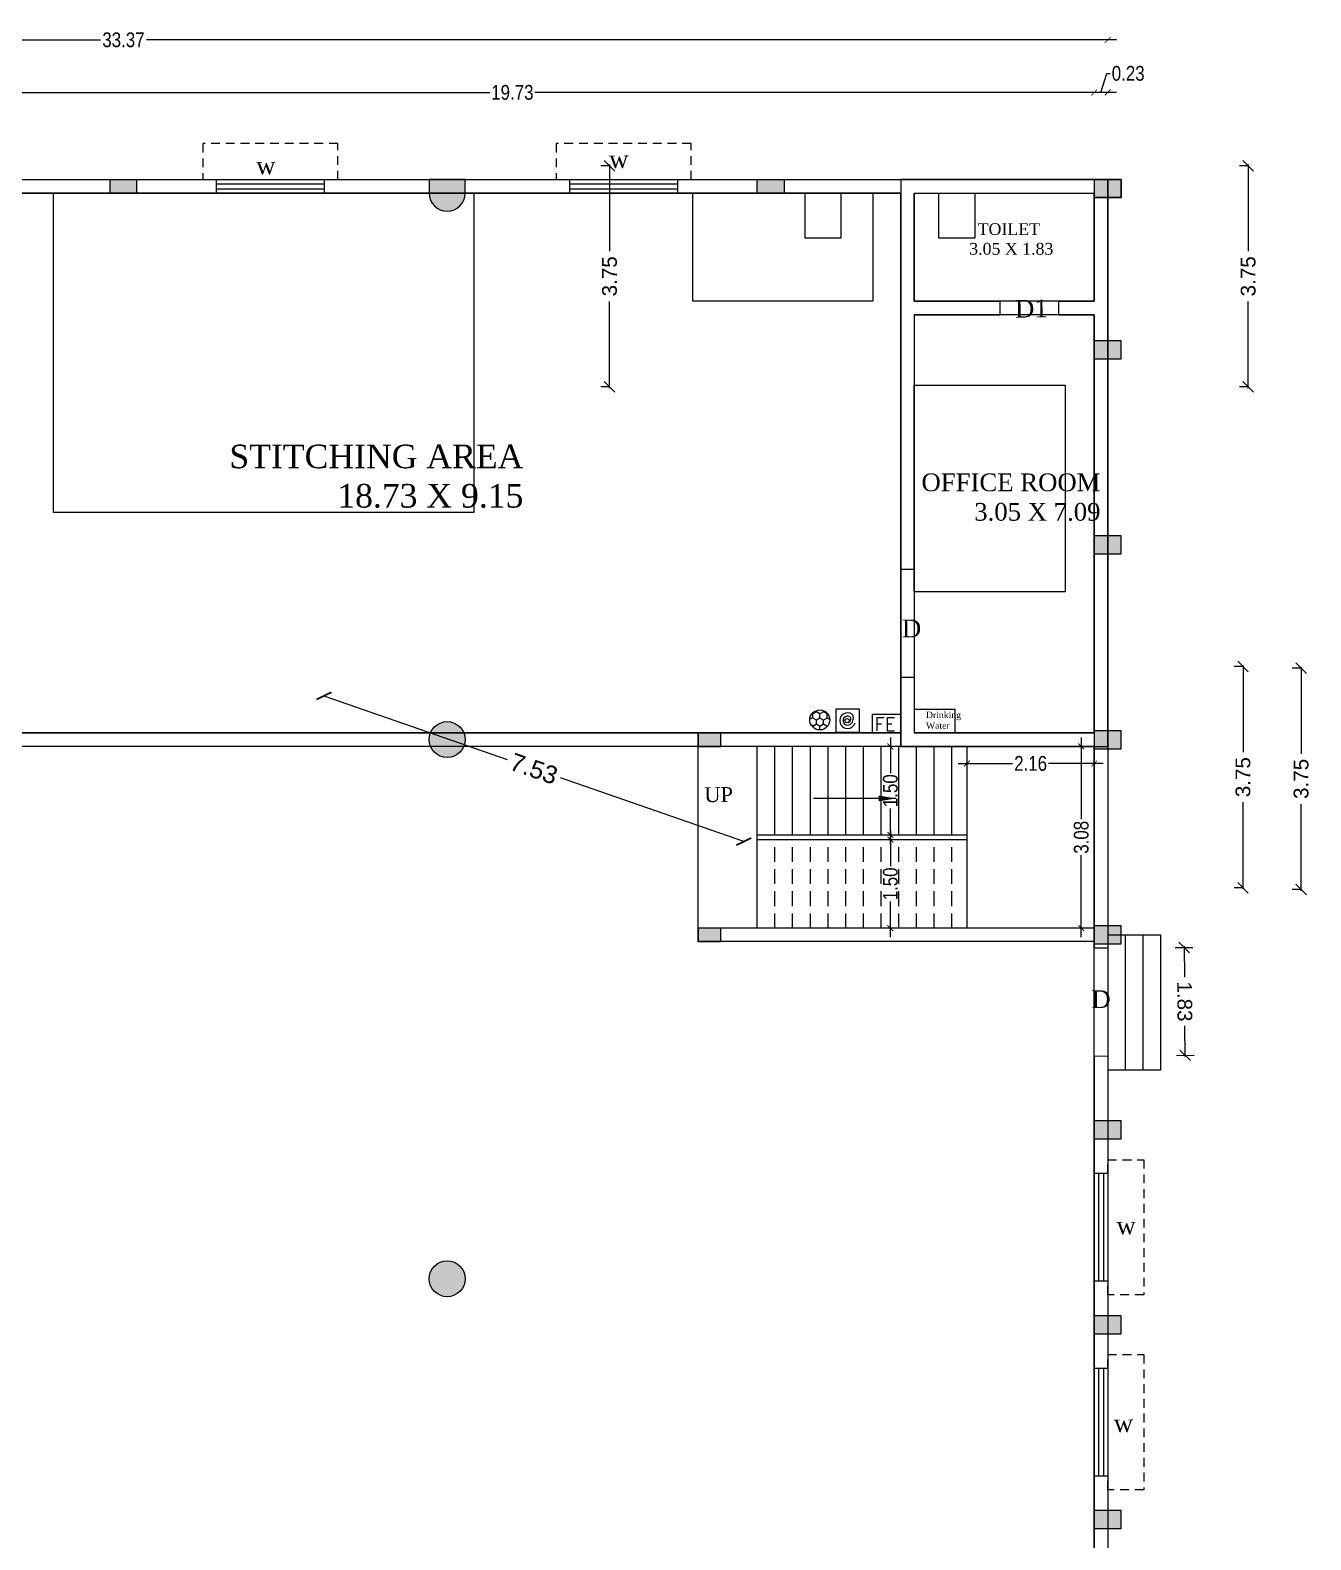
# Model space of a CAD drawing. Header units: metres. Extents: x 0 to 2231, y 0 to 2243.
# Drawn here: x 2045.56 to 2067.27, y 2185.03 to 2210.62 of the extents above; entities that cross this region are included whole.
import ezdxf

# ---------------------------------------------------------------- set-up
doc = ezdxf.new("R2010")
doc.units = ezdxf.units.M
doc.linetypes.add('DASHED', pattern=[0.75, 0.5, -0.25])
doc.linetypes.add('DASHED2', pattern=[0.375, 0.25, -0.125])
for name, color, linetype in [('BLK_1_COVERED_AREA', 140, 'Continuous'), ('BLK_1_FLR_0_AC_ROOM_1', 4, 'Continuous'), ('BLK_1_FLR_0_ACROOM_1_LIGHT_VENTILATION_1', 4, 'Continuous'), ('BLK_1_FLR_0_EXIT_WIDTH_DOOR', 2, 'Continuous'), ('BLK_1_FLR_0_REGULAR_ROOM_2', 4, 'Continuous'), ('BLK_1_FLR_0_REGULAR_ROOM_3', 4, 'Continuous'), ('BLK_1_FLR_0_ROOM_2_LIGHT_VENTILATION_1', 4, 'Continuous'), ('BLK_1_FLR_0_WASH', 60, 'Continuous'), ('BLK_1_FLR_0_WATER_CLOSET', 213, 'Continuous'), ('BLK_1_FLR_1_REGULAR_ROOM_1', 4, 'Continuous'), ('BLK_1_FLR_1_WATER_CLOSET', 213, 'Continuous'), ('TOILET_VENTILATION', 6, 'Continuous'), ('WORKSHOP_AREA', 121, 'Continuous')]:
    doc.layers.add(name, color=color, linetype=linetype)
doc.layers.add('BLK_1_FLR_0_BLT_UP_AREA', color=46, linetype='Continuous', plot=False)
doc.layers.add('DIST_EXIT', color=7, linetype='Continuous', lineweight=0)
doc.styles.add('DIM', font='swissc.ttf')
doc.styles.add('Schedule', font='romans.shx')
doc.styles.get("Standard").update_dxf_attribs({"font": 'arial.ttf'})
doc.styles.add('TIMES', font='times.ttf')
doc.styles.add('TIMES NEW ROMAN', font='times.ttf')
doc.dimstyles.new('Copy(2) of Standard', dxfattribs={"dimtxt": 0.3, "dimasz": 0.2, "dimexe": 0.18, "dimexo": 0.0625, "dimgap": 0.09, "dimtad": 0, "dimzin": 0, "dimdsep": 46, "dimtxsty": 'Standard', "dimblk": 'ARCHTICK', "dimcen": 0.09, "dimse1": 1, "dimse2": 1, "dimclrd": 251, "dimclrt": 1, "dimadec": 0, "dimazin": 0, "dimtfac": 1, "dimtofl": 0, "dimtmove": 0, "dimatfit": 3, "dimfxl": 0, "dimtolj": 1, "dimtzin": 0, "dimarcsym": 0})
doc.dimstyles.new('Din', dxfattribs={"dimscale": 0, "dimtxt": 0.25, "dimasz": 0.1, "dimexe": 0.15, "dimexo": 0.15, "dimgap": 0.03, "dimtad": 0, "dimzin": 0, "dimdsep": 46, "dimtxsty": 'DIM', "dimblk": 'ARCHTICK', "dimcen": 0.09, "dimdle": 0.15, "dimse1": 1, "dimse2": 1, "dimclrd": 256, "dimclre": 256, "dimclrt": 7, "dimadec": 0, "dimazin": 3, "dimtfac": 1, "dimtofl": 0, "dimtmove": 1, "dimatfit": 3, "dimfxl": 0, "dimtolj": 1, "dimtzin": 0, "dimarcsym": 0})
doc.dimstyles.get("Standard").update_dxf_attribs({"dimtxt": 0.18, "dimasz": 0.18, "dimexe": 0.18, "dimexo": 0.0625, "dimgap": 0.09, "dimtad": 0, "dimtih": 1, "dimtoh": 1, "dimdec": 4, "dimzin": 0, "dimdsep": 46, "dimtxsty": 'Standard', "dimcen": 0.09, "dimadec": 0, "dimazin": 0, "dimtfac": 1, "dimtdec": 4, "dimtofl": 0, "dimtmove": 0, "dimatfit": 3, "dimfxl": 0, "dimtolj": 1, "dimtzin": 0, "dimarcsym": 0})
doc.dimstyles.new('STANDARD$0', dxfattribs={"dimtxt": 0.25, "dimasz": 0.18, "dimexe": 0.15, "dimexo": 0.15, "dimgap": 0.1, "dimtad": 0, "dimzin": 0, "dimdsep": 46, "dimtxsty": 'Standard', "dimblk": 'OBLIQUE', "dimcen": 0.0625, "dimdle": 0.02, "dimadec": 0, "dimazin": 0, "dimtfac": 1, "dimtix": 1, "dimtofl": 0, "dimtmove": 2, "dimatfit": 3, "dimldrblk": 'OBLIQUE', "dimfxl": 0, "dimtolj": 1, "dimtzin": 0, "dimarcsym": 0})

# ---------------------------------------------------------------- blocks, each defined once
blk = doc.blocks.new('_ArchTick')
at = {"color": 0, "linetype": 'ByBlock', "const_width": 0.15}
blk.add_lwpolyline([(-0.5, -0.5), (0.5, 0.5)], dxfattribs=at)
blk = doc.blocks.new('*D434')
at = {"lineweight": -2}
for p, q in [((2063.715, 2209.563), (2063.812, 2209.886)), ((2063.812, 2209.886), (2063.872, 2209.886)), ((2063.98, 2209.563), (2063.45, 2209.563))]:
    blk.add_line(p, q, dxfattribs=at)
at = {"layer": 'Defpoints', "color": 0}
for p in [(2063.6, 2209.563), (2063.6, 2206.226), (2063.83, 2206.226)]:
    blk.add_point(p, dxfattribs=at)
at = {"lineweight": -2, "xscale": 0.1, "yscale": 0.1, "zscale": 0.1, "rotation": 180}
blk.add_blockref('_ArchTick', (2063.6, 2209.563), dxfattribs=at)
at = {"lineweight": -2, "xscale": 0.1, "yscale": 0.1, "zscale": 0.1}
blk.add_blockref('_ArchTick', (2063.83, 2209.563), dxfattribs=at)
at = {"color": 7, "insert": (2064.176, 2209.886), "char_height": 0.25, "attachment_point": 5, "style": 'DIM'}
blk.add_mtext('\\A1;0.23', dxfattribs=at)
blk = doc.blocks.new('*D630')
at = {"lineweight": -2}
for p, q in [((2043.724, 2209.563), (2053.355, 2209.563)), ((2063.75, 2209.563), (2054.119, 2209.563))]:
    blk.add_line(p, q, dxfattribs=at)
at = {"layer": 'Defpoints', "color": 0}
for p in [(2043.874, 2209.563), (2043.874, 2207.97), (2063.6, 2206.226)]:
    blk.add_point(p, dxfattribs=at)
at = {"lineweight": -2, "xscale": 0.1, "yscale": 0.1, "zscale": 0.1, "rotation": 180}
blk.add_blockref('_ArchTick', (2043.874, 2209.563), dxfattribs=at)
at = {"lineweight": -2, "xscale": 0.1, "yscale": 0.1, "zscale": 0.1}
blk.add_blockref('_ArchTick', (2063.6, 2209.563), dxfattribs=at)
at = {"color": 7, "insert": (2053.737, 2209.563), "char_height": 0.25, "attachment_point": 5, "style": 'DIM'}
blk.add_mtext('\\A1;19.73', dxfattribs=at)
blk = doc.blocks.new('*D426')
at = {"lineweight": -2}
for p, q in [((2030.308, 2210.454), (2046.755, 2210.454)), ((2063.98, 2210.454), (2047.533, 2210.454))]:
    blk.add_line(p, q, dxfattribs=at)
at = {"layer": 'Defpoints', "color": 0}
for p in [(2030.458, 2210.454), (2030.458, 2203.782), (2063.83, 2203.782)]:
    blk.add_point(p, dxfattribs=at)
at = {"lineweight": -2, "xscale": 0.1, "yscale": 0.1, "zscale": 0.1, "rotation": 180}
blk.add_blockref('_ArchTick', (2030.458, 2210.454), dxfattribs=at)
at = {"lineweight": -2, "xscale": 0.1, "yscale": 0.1, "zscale": 0.1}
blk.add_blockref('_ArchTick', (2063.83, 2210.454), dxfattribs=at)
at = {"color": 7, "insert": (2047.144, 2210.454), "char_height": 0.25, "attachment_point": 5, "style": 'DIM'}
blk.add_mtext('\\A1;33.37', dxfattribs=at)
blk = doc.blocks.new('*D427')
at = {"lineweight": -2}
for p, q in [((2061.294, 2198.188), (2062.216, 2198.188)), ((2063.75, 2198.188), (2062.827, 2198.188))]:
    blk.add_line(p, q, dxfattribs=at)
at = {"layer": 'Defpoints', "color": 0}
for p in [(2061.444, 2198.477), (2063.6, 2198.477), (2063.6, 2198.188)]:
    blk.add_point(p, dxfattribs=at)
at = {"lineweight": -2, "xscale": 0.1, "yscale": 0.1, "zscale": 0.1, "rotation": 180}
blk.add_blockref('_ArchTick', (2061.444, 2198.188), dxfattribs=at)
at = {"lineweight": -2, "xscale": 0.1, "yscale": 0.1, "zscale": 0.1}
blk.add_blockref('_ArchTick', (2063.6, 2198.188), dxfattribs=at)
at = {"color": 7, "insert": (2062.522, 2198.188), "char_height": 0.25, "attachment_point": 5, "style": 'DIM'}
blk.add_mtext('\\A1;2.16', dxfattribs=at)
blk = doc.blocks.new('*D576')
at = {"lineweight": -2}
for p, q in [((2063.381, 2198.627), (2063.381, 2197.243)), ((2063.381, 2195.247), (2063.381, 2196.632))]:
    blk.add_line(p, q, dxfattribs=at)
at = {"layer": 'Defpoints', "color": 0}
for p in [(2063.6, 2198.477), (2063.381, 2195.397), (2063.6, 2195.397)]:
    blk.add_point(p, dxfattribs=at)
at = {"lineweight": -2, "xscale": 0.1, "yscale": 0.1, "zscale": 0.1}
for p, rotation in [((2063.381, 2198.477), 90), ((2063.381, 2195.397), 270)]:
    blk.add_blockref('_ArchTick', p, dxfattribs=dict(at, rotation=rotation))
at = {"color": 7, "insert": (2063.381, 2196.937), "char_height": 0.25, "attachment_point": 5, "rotation": 90, "style": 'DIM'}
blk.add_mtext('\\A1;3.08', dxfattribs=at)
blk = doc.blocks.new('*D604')
at = {"lineweight": -2}
for p, q in [((2060.145, 2198.627), (2060.145, 2198.027)), ((2060.145, 2196.827), (2060.145, 2197.428))]:
    blk.add_line(p, q, dxfattribs=at)
at = {"layer": 'Defpoints', "color": 0}
for p in [(2059.988, 2198.477), (2060.145, 2198.477), (2059.988, 2196.977)]:
    blk.add_point(p, dxfattribs=at)
at = {"lineweight": -2, "xscale": 0.1, "yscale": 0.1, "zscale": 0.1}
for p, rotation in [((2060.145, 2198.477), 90), ((2060.145, 2196.977), 270)]:
    blk.add_blockref('_ArchTick', p, dxfattribs=dict(at, rotation=rotation))
at = {"color": 7, "insert": (2060.145, 2197.727), "char_height": 0.25, "attachment_point": 5, "rotation": 90, "style": 'DIM'}
blk.add_mtext('\\A1;1.50', dxfattribs=at)
blk = doc.blocks.new('*D605')
at = {"lineweight": -2}
for p, q in [((2060.145, 2197.047), (2060.145, 2196.447)), ((2060.145, 2195.247), (2060.145, 2195.848))]:
    blk.add_line(p, q, dxfattribs=at)
at = {"layer": 'Defpoints', "color": 0}
for p in [(2059.988, 2196.897), (2059.988, 2195.397), (2060.145, 2195.397)]:
    blk.add_point(p, dxfattribs=at)
at = {"lineweight": -2, "xscale": 0.1, "yscale": 0.1, "zscale": 0.1}
for p, rotation in [((2060.145, 2196.897), 90), ((2060.145, 2195.397), 270)]:
    blk.add_blockref('_ArchTick', p, dxfattribs=dict(at, rotation=rotation))
at = {"color": 7, "insert": (2060.145, 2196.147), "char_height": 0.25, "attachment_point": 5, "rotation": 90, "style": 'DIM'}
blk.add_mtext('\\A1;1.50', dxfattribs=at)
blk = doc.blocks.new('A$C3F6E631D')
at = {"lineweight": 9}
for p, q in [((0, 0.885), (0.902, 0.885)), ((0, 0), (0, 0.885)), ((0.902, 0.885), (0.902, 0)), ((0.902, 0), (0, 0))]:
    blk.add_line(p, q, dxfattribs=at)
blk.add_circle((0.448, 0.466), 0.0817, dxfattribs=at)
for centre, radius, start, end in [((0.448, 0.447), 0.299, 321.4372, 253.2573), ((0.449, 0.447), 0.174, 329.12635, 222.29362), ((0.543, 0.517), 0.292, 219.90119, 298.52807), ((0.509, 0.459), 0.135, 195.99312, 311.1342)]:
    blk.add_arc(centre, radius, start, end, dxfattribs=at)
blk = doc.blocks.new('A$C453E5C48')
at = {"linetype": 'ByBlock', "lineweight": 9}
for p, q in [((0, 0.489), (0.639, 0.489)), ((0, 0.063), (0, 0.489)), ((0.639, 0.489), (0.639, 0.063)), ((0.639, 0.063), (0, 0.063))]:
    blk.add_line(p, q, dxfattribs=at)
at = {"lineweight": 9, "style": 'Schedule'}
blk.add_text('FE', height=0.3048, dxfattribs=at).set_placement((0.051, 0.103))
blk = doc.blocks.new('A$C57323508')
at = {"lineweight": 9}
for p, q in [((0.134, 0.647), (0.158, 0.647)), ((0.213, 0.509), (0.134, 0.647)), ((0.158, 0.647), (0.181, 0.687)), ((0.372, 0.509), (0.451, 0.647)), ((0.475, 0.647), (0.41, 0.759)), ((0.475, 0.647), (0.634, 0.647)), ((0.689, 0.509), (0.61, 0.647)), ((0.634, 0.647), (0.648, 0.671)), ((0, 0.372), (0.134, 0.372)), ((0.126, 0.097), (0.134, 0.097)), ((0.134, 0.372), (0.213, 0.509)), ((0.213, 0.234), (0.134, 0.372)), ((0.134, 0.097), (0.213, 0.234)), ((0.141, 0.084), (0.134, 0.097)), ((0.213, 0.509), (0.372, 0.509)), ((0.213, 0.234), (0.372, 0.234)), ((0.451, 0.372), (0.372, 0.509)), ((0.372, 0.234), (0.451, 0.372)), ((0.451, 0.097), (0.372, 0.234)), ((0.396, 0), (0.451, 0.097)), ((0.451, 0.372), (0.61, 0.372)), ((0.451, 0.097), (0.61, 0.097)), ((0.61, 0.372), (0.689, 0.509)), ((0.689, 0.234), (0.61, 0.372)), ((0.61, 0.097), (0.689, 0.234)), ((0.618, 0.084), (0.61, 0.097)), ((0.689, 0.509), (0.737, 0.509)), ((0.689, 0.234), (0.73, 0.234))]:
    blk.add_line(p, q, dxfattribs=at)
blk.add_circle((0.38, 0.38), 0.38, dxfattribs=at)
blk = doc.blocks.new('A$C4F610507')
blk.add_lwpolyline([(1.13, 0.03), (4.11, 0.03), (4.11, 1.74), (1.13, 1.74)], close=True)
blk = doc.blocks.new('_Oblique')
at = {"color": 0, "lineweight": -2}
blk.add_line((-0.5, -0.5), (0.5, 0.5), dxfattribs=at)
blk = doc.blocks.new('*D393')
at = {"layer": 'BLK_1_FLR_1_REGULAR_ROOM_1', "color": 0, "lineweight": -2}
for p, q in [((2066.123, 2199.832), (2065.973, 2199.832)), ((2066.123, 2199.852), (2066.123, 2198.383)), ((2066.123, 2196.062), (2066.123, 2197.532)), ((2066.123, 2196.082), (2065.973, 2196.082))]:
    blk.add_line(p, q, dxfattribs=at)
at = {"layer": 'Defpoints', "color": 0}
for p in [(2066.123, 2199.832), (2066.227, 2199.832), (2066.227, 2196.082)]:
    blk.add_point(p, dxfattribs=at)
at = {"layer": 'BLK_1_FLR_1_REGULAR_ROOM_1', "color": 0, "lineweight": -2, "xscale": 0.18, "yscale": 0.18, "zscale": 0.18}
for p, rotation in [((2066.123, 2199.832), 90), ((2066.123, 2196.082), 270)]:
    blk.add_blockref('_Oblique', p, dxfattribs=dict(at, rotation=rotation))
at = {"layer": 'BLK_1_FLR_1_REGULAR_ROOM_1', "color": 0, "insert": (2066.123, 2197.957), "char_height": 0.25, "attachment_point": 5, "rotation": 90}
blk.add_mtext('\\A1;3.75', dxfattribs=at)
blk = doc.blocks.new('*D394')
at = {"layer": 'BLK_1_FLR_1_WATER_CLOSET', "color": 0, "lineweight": -2}
for p, q in [((2067.108, 2199.802), (2066.958, 2199.802)), ((2067.108, 2199.822), (2067.108, 2198.353)), ((2067.108, 2196.032), (2067.108, 2197.501)), ((2067.108, 2196.052), (2066.958, 2196.052))]:
    blk.add_line(p, q, dxfattribs=at)
at = {"layer": 'Defpoints', "color": 0}
for p in [(2067.108, 2199.802), (2067.211, 2199.802), (2067.211, 2196.052)]:
    blk.add_point(p, dxfattribs=at)
at = {"layer": 'BLK_1_FLR_1_WATER_CLOSET', "color": 0, "lineweight": -2, "xscale": 0.18, "yscale": 0.18, "zscale": 0.18}
for p, rotation in [((2067.108, 2199.802), 90), ((2067.108, 2196.052), 270)]:
    blk.add_blockref('_Oblique', p, dxfattribs=dict(at, rotation=rotation))
at = {"layer": 'BLK_1_FLR_1_WATER_CLOSET', "color": 0, "insert": (2067.108, 2197.927), "char_height": 0.25, "attachment_point": 5, "rotation": 90}
blk.add_mtext('\\A1;3.75', dxfattribs=at)
blk = doc.blocks.new('*D395')
at = {"layer": 'BLK_1_FLR_0_WATER_CLOSET', "color": 0, "lineweight": -2}
for p, q in [((2066.211, 2208.321), (2066.061, 2208.321)), ((2066.211, 2208.341), (2066.211, 2206.872)), ((2066.211, 2204.551), (2066.211, 2206.021)), ((2066.211, 2204.571), (2066.061, 2204.571))]:
    blk.add_line(p, q, dxfattribs=at)
at = {"layer": 'Defpoints', "color": 0}
for p in [(2066.211, 2208.321), (2066.314, 2208.321), (2066.314, 2204.571)]:
    blk.add_point(p, dxfattribs=at)
at = {"layer": 'BLK_1_FLR_0_WATER_CLOSET', "color": 0, "lineweight": -2, "xscale": 0.18, "yscale": 0.18, "zscale": 0.18}
for p, rotation in [((2066.211, 2208.321), 90), ((2066.211, 2204.571), 270)]:
    blk.add_blockref('_Oblique', p, dxfattribs=dict(at, rotation=rotation))
at = {"layer": 'BLK_1_FLR_0_WATER_CLOSET', "color": 0, "insert": (2066.211, 2206.446), "char_height": 0.25, "attachment_point": 5, "rotation": 90}
blk.add_mtext('\\A1;3.75', dxfattribs=at)
blk = doc.blocks.new('*D385')
at = {"layer": 'BLK_1_FLR_0_WATER_CLOSET', "color": 0, "lineweight": -2}
for p, q in [((2055.385, 2208.321), (2055.235, 2208.321)), ((2055.385, 2208.341), (2055.385, 2206.872)), ((2055.385, 2204.551), (2055.385, 2206.021)), ((2055.385, 2204.571), (2055.235, 2204.571))]:
    blk.add_line(p, q, dxfattribs=at)
at = {"layer": 'Defpoints', "color": 0}
for p in [(2055.385, 2208.321), (2055.488, 2208.321), (2055.488, 2204.571)]:
    blk.add_point(p, dxfattribs=at)
at = {"layer": 'BLK_1_FLR_0_WATER_CLOSET', "color": 0, "lineweight": -2, "xscale": 0.18, "yscale": 0.18, "zscale": 0.18}
for p, rotation in [((2055.385, 2208.321), 90), ((2055.385, 2204.571), 270)]:
    blk.add_blockref('_Oblique', p, dxfattribs=dict(at, rotation=rotation))
at = {"layer": 'BLK_1_FLR_0_WATER_CLOSET', "color": 0, "insert": (2055.385, 2206.446), "char_height": 0.25, "attachment_point": 5, "rotation": 90}
blk.add_mtext('\\A1;3.75', dxfattribs=at)
blk = doc.blocks.new('*D387')
at = {"layer": 'Defpoints', "color": 0}
for p in [(2050.542, 2199.334), (2057.661, 2196.865), (2057.661, 2196.865)]:
    blk.add_point(p, dxfattribs=at)
at = {"layer": 'DIST_EXIT', "color": 251, "lineweight": -2}
for p, q in [((2050.542, 2199.334), (2053.65, 2198.256)), ((2057.661, 2196.865), (2054.554, 2197.943))]:
    blk.add_line(p, q, dxfattribs=at)
at = {"layer": 'DIST_EXIT', "color": 251, "lineweight": -2, "xscale": 0.2, "yscale": 0.2, "zscale": 0.2}
for p, rotation in [((2050.542, 2199.334), 160.8730336083207), ((2057.661, 2196.865), 340.8730336083207)]:
    blk.add_blockref('_ArchTick', p, dxfattribs=dict(at, rotation=rotation))
at = {"layer": 'DIST_EXIT', "color": 1, "insert": (2054.102, 2198.099), "char_height": 0.3, "attachment_point": 5, "rotation": 340.873}
blk.add_mtext('\\A1;7.53', dxfattribs=at)
blk = doc.blocks.new('*D471')
at = {"layer": 'BLK_1_FLR_0_EXIT_WIDTH_DOOR', "color": 0, "lineweight": -2}
for p, q in [((2064.974, 2195.067), (2065.274, 2195.07)), ((2065.124, 2195.089), (2065.129, 2194.567)), ((2065.143, 2193.22), (2065.138, 2193.742)), ((2064.993, 2193.239), (2065.293, 2193.242))]:
    blk.add_line(p, q, dxfattribs=at)
at = {"layer": 'Defpoints', "color": 0}
for p in [(2063.83, 2195.055), (2063.849, 2193.227), (2065.143, 2193.24)]:
    blk.add_point(p, dxfattribs=at)
at = {"layer": 'BLK_1_FLR_0_EXIT_WIDTH_DOOR', "color": 0, "lineweight": -2, "xscale": 0.18, "yscale": 0.18, "zscale": 0.18}
for p, rotation in [((2065.124, 2195.069), 90.59954192493142), ((2065.143, 2193.24), 270.5995419249314)]:
    blk.add_blockref('_Oblique', p, dxfattribs=dict(at, rotation=rotation))
at = {"layer": 'BLK_1_FLR_0_EXIT_WIDTH_DOOR', "color": 0, "insert": (2065.133, 2194.154), "char_height": 0.25, "attachment_point": 5, "rotation": 270.5995}
blk.add_mtext('\\A1;1.83', dxfattribs=at)

msp = doc.modelspace()

# ---------------------------------------------------------------- hatches: boundary and pattern name
for points in [[(2046.914, 2207.85514), (2046.914, 2208.08372), (2047.37115, 2208.08372), (2047.37115, 2207.85514)], [(2052.93593, 2207.85657), (2052.93593, 2208.08514), (2052.3264, 2208.08514), (2052.3264, 2207.85657)], [(2058.34548, 2207.85657), (2058.34548, 2208.08514), (2057.88833, 2208.08514), (2057.88833, 2207.85657)], [(2064.05693, 2207.78038), (2064.05693, 2208.08514), (2063.59979, 2208.08514), (2063.59979, 2207.78038)], [(2063.60264, 2207.78038), (2063.60264, 2208.08514), (2064.05979, 2208.08514), (2064.05979, 2207.78038)], [(2064.05693, 2205.04672), (2064.05693, 2205.35148), (2063.59979, 2205.35148), (2063.59979, 2205.04672)], [(2064.05693, 2201.74195), (2064.05693, 2202.04672), (2063.59979, 2202.04672), (2063.59979, 2201.74195)], [(2064.05693, 2198.43719), (2064.05693, 2198.74195), (2063.59979, 2198.74195), (2063.59979, 2198.43719)], [(2064.05693, 2195.13243), (2064.05693, 2195.43719), (2063.59979, 2195.43719), (2063.59979, 2195.13243)], [(2064.05693, 2191.82766), (2064.05693, 2192.13243), (2063.59979, 2192.13243), (2063.59979, 2191.82766)], [(2064.05693, 2188.5229), (2064.05693, 2188.82766), (2063.59979, 2188.82766), (2063.59979, 2188.5229)], [(2064.05693, 2185.21814), (2064.05693, 2185.5229), (2063.59979, 2185.5229), (2063.59979, 2185.21814)]]:
    msp.add_hatch(color=256).paths.add_polyline_path(points)
h = msp.add_hatch(color=256)
h.paths.add_polyline_path([(2052.63117, 2207.55181), (2052.63117, 2207.85657), (2052.3264, 2207.85657, 0.41421356)])
h.paths.add_polyline_path([(2052.63117, 2207.55181, 0.41421356), (2052.93593, 2207.85657), (2052.63117, 2207.85657)])
h = msp.add_hatch(color=256)
h.dxf.hatch_style = 1
h.paths.add_polyline_path([(2052.3264, 2198.59355, 1), (2052.93593, 2198.59355, 1)])
h = msp.add_hatch(color=256)
h.dxf.hatch_style = 1
h.paths.add_polyline_path([(2056.88833, 2198.70741), (2056.88833, 2198.47884), (2057.26929, 2198.47884), (2057.26929, 2198.70741)])
h = msp.add_hatch(color=256)
h.dxf.hatch_style = 1
h.paths.add_polyline_path([(2056.88833, 2195.39741), (2056.88833, 2195.16884), (2057.26929, 2195.16884), (2057.26929, 2195.39741)])
h = msp.add_hatch(color=256)
h.dxf.hatch_style = 1
h.paths.add_polyline_path([(2052.3264, 2189.45403, 1), (2052.93593, 2189.45403, 1)])

# ---------------------------------------------------------------- linework, layer by layer
for p, q in [((2048.72002, 2208.01231), (2050.5486, 2208.01231)), ((2048.72002, 2207.92655), (2050.5486, 2207.92655)), ((2054.70927, 2208.01231), (2056.53785, 2208.01231)), ((2054.70927, 2207.92655), (2056.53785, 2207.92655)), ((2043.8738, 2207.85514), (2060.31979, 2207.85514)), ((2060.54979, 2207.85514), (2063.59979, 2207.85514)), ((2062.00331, 2205.79514), (2062.00331, 2206.02514)), ((2063.00331, 2205.79514), (2063.00331, 2206.02514)), ((2060.54979, 2205.79514), (2062.00331, 2205.79514)), ((2063.00331, 2205.79514), (2063.59979, 2205.79514)), ((2060.31979, 2201.48128), (2060.54979, 2201.48128)), ((2060.31979, 2199.65128), (2060.54979, 2199.65128)), ((2060.31979, 2198.70741), (2043.87238, 2198.70741)), ((2056.88833, 2198.47741), (2056.88833, 2198.70741)), ((2056.88833, 2198.70741), (2056.88833, 2198.47884)), ((2056.88833, 2198.70741), (2056.88833, 2198.47884)), ((2063.59979, 2198.70741), (2060.54979, 2198.70741)), ((2063.59979, 2198.47741), (2043.87238, 2198.47741)), ((2057.88833, 2195.39741), (2057.88833, 2198.47741)), ((2058.18833, 2196.97741), (2058.18833, 2198.47741)), ((2058.48833, 2196.97741), (2058.48833, 2198.47741)), ((2058.78833, 2196.97741), (2058.78833, 2198.47741)), ((2059.08833, 2196.97741), (2059.08833, 2198.47741)), ((2059.38833, 2196.97741), (2059.38833, 2198.47741)), ((2059.68833, 2196.97741), (2059.68833, 2198.47741)), ((2059.98833, 2196.97741), (2059.98833, 2198.47741)), ((2060.28833, 2196.97741), (2060.28833, 2198.47741)), ((2060.58833, 2196.97741), (2060.58833, 2198.47741)), ((2060.88833, 2196.97741), (2060.88833, 2198.47741)), ((2061.18833, 2196.97741), (2061.18833, 2198.47741)), ((2061.4439, 2195.39741), (2061.4439, 2198.47741)), ((2057.88833, 2196.97741), (2061.4439, 2196.97741)), ((2057.88833, 2196.89741), (2061.4439, 2196.89741)), ((2061.4439, 2196.89741), (2061.4439, 2196.97741)), ((2056.88833, 2195.16741), (2056.88833, 2195.39741)), ((2056.88833, 2195.39741), (2056.88833, 2195.16884)), ((2056.88833, 2195.39741), (2056.88833, 2195.16884)), ((2063.60264, 2195.39741), (2057.11634, 2195.39741)), ((2063.60264, 2195.16884), (2057.26929, 2195.16884)), ((2063.82979, 2195.28509), (2064.72979, 2195.28509)), ((2064.12979, 2192.99652), (2064.12979, 2195.28509)), ((2064.42979, 2192.99652), (2064.42979, 2195.28509)), ((2064.72979, 2192.99652), (2064.72979, 2195.28509)), ((2063.82979, 2195.05509), (2063.59979, 2195.05509)), ((2063.82979, 2193.22652), (2063.59979, 2193.22412)), ((2063.82979, 2192.99652), (2064.72979, 2192.99652)), ((2063.6712, 2191.24195), (2063.6712, 2189.41337)), ((2063.75695, 2191.24195), (2063.75695, 2189.41337)), ((2063.6712, 2187.93719), (2063.6712, 2186.10861)), ((2063.75695, 2187.93719), (2063.75695, 2186.10861))]:
    msp.add_line(p, q)
at = {"linetype": 'DASHED2'}
for p, q in [((2058.18833, 2195.39741), (2058.18833, 2196.89741)), ((2058.48833, 2195.39741), (2058.48833, 2196.89741)), ((2058.78833, 2195.39741), (2058.78833, 2196.89741)), ((2059.08833, 2195.39741), (2059.08833, 2196.89741)), ((2059.38833, 2195.39741), (2059.38833, 2196.89741)), ((2059.68833, 2195.39741), (2059.68833, 2196.89741)), ((2059.98833, 2195.39741), (2059.98833, 2196.89741)), ((2060.28833, 2195.39741), (2060.28833, 2196.89741)), ((2060.58833, 2195.39741), (2060.58833, 2196.89741)), ((2060.88833, 2195.39741), (2060.88833, 2196.89741)), ((2061.18833, 2195.39741), (2061.18833, 2196.89741))]:
    msp.add_line(p, q, dxfattribs=at)
at = {"linetype": 'DASHED', "ltscale": 0.3}
for points in [[(2050.54847, 2208.08514), (2050.77847, 2208.08514), (2050.77847, 2208.69514), (2048.48989, 2208.69514), (2048.48989, 2208.08514), (2048.72002, 2208.08514)], [(2056.53772, 2208.08514), (2056.76772, 2208.08514), (2056.76772, 2208.69514), (2054.47914, 2208.69514), (2054.47914, 2208.08514), (2054.70927, 2208.08514)], [(2063.82979, 2191.24195), (2063.82979, 2191.47195), (2064.43979, 2191.47195), (2064.43979, 2189.18337), (2063.82979, 2189.18337), (2063.82979, 2189.4135)], [(2063.82979, 2187.93719), (2063.82979, 2188.16719), (2064.43979, 2188.16719), (2064.43979, 2185.87861), (2063.82979, 2185.87861), (2063.82979, 2186.10874)]]:
    msp.add_lwpolyline(points, dxfattribs=at)
for points in [[(2046.914, 2208.08372), (2046.914, 2207.85514), (2047.37115, 2207.85514), (2047.37115, 2208.08372)], [(2052.93593, 2208.08514), (2052.3264, 2208.08514), (2052.3264, 2207.85657), (2052.93593, 2207.85657)], [(2058.34548, 2208.08514), (2058.34548, 2207.85657), (2057.88833, 2207.85657), (2057.88833, 2208.08514)], [(2060.31979, 2198.47741), (2063.82979, 2198.47741), (2063.82979, 2208.08514), (2060.31979, 2208.08514)], [(2064.05693, 2207.78038), (2064.05693, 2208.08514), (2063.59979, 2208.08514), (2063.59979, 2207.78038)], [(2063.60264, 2207.78038), (2063.60264, 2208.08514), (2064.05979, 2208.08514), (2064.05979, 2207.78038)], [(2063.59979, 2132.57192), (2063.59979, 2198.47741), (2060.31979, 2198.47741), (2060.31979, 2207.85514), (2030.68821, 2207.85514), (2030.68821, 2132.57192)], [(2064.05693, 2205.04672), (2064.05693, 2205.35148), (2063.59979, 2205.35148), (2063.59979, 2205.04672)], [(2064.05693, 2201.74195), (2064.05693, 2202.04672), (2063.59979, 2202.04672), (2063.59979, 2201.74195)], [(2057.26929, 2198.47884), (2057.26929, 2198.70741), (2056.88833, 2198.70741), (2056.88833, 2198.47884)], [(2064.05693, 2198.43719), (2064.05693, 2198.74195), (2063.59979, 2198.74195), (2063.59979, 2198.43719)], [(2057.26929, 2195.16884), (2057.26929, 2195.39741), (2056.88833, 2195.39741), (2056.88833, 2195.16884)], [(2064.05693, 2195.13243), (2064.05693, 2195.43719), (2063.59979, 2195.43719), (2063.59979, 2195.13243)], [(2064.05693, 2191.82766), (2064.05693, 2192.13243), (2063.59979, 2192.13243), (2063.59979, 2191.82766)], [(2064.05693, 2188.5229), (2064.05693, 2188.82766), (2063.59979, 2188.82766), (2063.59979, 2188.5229)], [(2064.05693, 2185.21814), (2064.05693, 2185.5229), (2063.59979, 2185.5229), (2063.59979, 2185.21814)]]:
    msp.add_lwpolyline(points, close=True)
at = {"lineweight": 0, "ltscale": 0.6}
for points in [[(2050.5486, 2208.08514), (2050.5486, 2207.85514), (2048.72002, 2207.85514), (2048.72002, 2208.08514)], [(2056.53785, 2208.08514), (2056.53785, 2207.85514), (2054.70927, 2207.85514), (2054.70927, 2208.08514)], [(2063.82979, 2189.41337), (2063.59979, 2189.41337), (2063.59979, 2191.24195), (2063.82979, 2191.24195)], [(2063.82979, 2186.10861), (2063.59979, 2186.10861), (2063.59979, 2187.93719), (2063.82979, 2187.93719)]]:
    msp.add_lwpolyline(points, close=True, dxfattribs=at)
for points in [[(2060.31979, 2207.85514), (2060.31979, 2207.85514), (2060.31979, 2201.48128)], [(2060.54979, 2207.85514), (2060.54979, 2206.02514), (2062.00331, 2206.02514)], [(2063.00331, 2206.02514), (2063.59979, 2206.02514), (2063.59979, 2207.85514)], [(2060.54979, 2205.79514), (2060.54979, 2201.48128)], [(2063.59979, 2205.79514), (2063.59979, 2200.59514), (2063.59979, 2195.05509)], [(2060.31979, 2199.65128), (2060.31979, 2198.70741)], [(2060.54979, 2199.65128), (2060.54979, 2198.70741)], [(2063.59979, 2193.22412), (2063.59979, 2184.63243)], [(2063.82979, 2193.22652), (2063.82979, 2184.63243)]]:
    msp.add_lwpolyline(points)
for centre in [(2052.63117, 2198.59355), (2052.63117, 2189.45403)]:
    msp.add_circle(centre, 0.30476)
msp.add_arc((2052.63117, 2207.85657), 0.30476, 180, 0)
at = {"layer": 'BLK_1_COVERED_AREA', "color": 140, "ltscale": 0.3}
msp.add_lwpolyline([(2030.45821, 2208.08514), (2063.82979, 2208.08514), (2063.82979, 2132.34192), (2030.45821, 2132.34192)], close=True, dxfattribs=at)
at = {"layer": 'BLK_1_FLR_0_AC_ROOM_1', "color": 4}
msp.add_lwpolyline([(2060.54979, 2198.70741), (2063.59979, 2198.70741), (2063.59979, 2205.79514), (2060.54979, 2205.79514)], close=True, dxfattribs=at)
at = {"layer": 'BLK_1_FLR_0_ACROOM_1_LIGHT_VENTILATION_1', "color": 4}
msp.add_lwpolyline([(2060.54979, 2204.59898), (2063.11063, 2204.59898), (2063.11063, 2201.09934), (2060.54979, 2201.09934)], close=True, dxfattribs=at)
at = {"layer": 'BLK_1_FLR_0_BLT_UP_AREA', "color": 46, "lineweight": -2}
msp.add_lwpolyline([(2030.45821, 2132.34192), (2030.45821, 2208.08514), (2063.82979, 2208.08514), (2063.82979, 2132.34192)], close=True, dxfattribs=at)
at = {"layer": 'BLK_1_FLR_0_REGULAR_ROOM_2', "color": 4}
msp.add_lwpolyline([(2041.58493, 2198.70741), (2060.31979, 2198.70741), (2060.31979, 2207.85514), (2041.58493, 2207.85514)], close=True, dxfattribs=at)
at = {"layer": 'BLK_1_FLR_0_REGULAR_ROOM_3', "color": 4}
msp.add_lwpolyline([(2030.68821, 2198.47741), (2030.68821, 2169.42599), (2038.7535, 2169.43234), (2038.7535, 2171.88234), (2041.5835, 2171.88234), (2041.5835, 2163.06406), (2030.68821, 2163.06406), (2030.68821, 2135.8805), (2039.35495, 2135.8805), (2039.35495, 2132.57192), (2063.59979, 2132.57192), (2063.59979, 2195.05509), (2063.60264, 2195.16884), (2056.88833, 2195.16884), (2056.88833, 2198.47741)], close=True, dxfattribs=at)
at = {"layer": 'BLK_1_FLR_0_ROOM_2_LIGHT_VENTILATION_1', "color": 4}
msp.add_lwpolyline([(2045.95883, 2207.85514), (2053.08147, 2207.85514), (2053.08147, 2202.44279), (2045.95883, 2202.44279)], close=True, dxfattribs=at)
at = {"layer": 'BLK_1_FLR_0_WASH', "color": 60}
for points in [[(2058.69786, 2207.85514), (2059.30786, 2207.85514), (2059.30786, 2207.09514), (2058.69786, 2207.09514)], [(2060.96701, 2207.85514), (2061.57701, 2207.85514), (2061.57701, 2207.09514), (2060.96701, 2207.09514)]]:
    msp.add_lwpolyline(points, close=True, dxfattribs=at)
at = {"layer": 'BLK_1_FLR_0_WATER_CLOSET', "color": 1}
msp.add_lwpolyline([(2056.79577, 2207.85514), (2059.84577, 2207.85514), (2059.84577, 2206.02514), (2056.79577, 2206.02514)], close=True, dxfattribs=at)
at = {"layer": 'BLK_1_FLR_0_WATER_CLOSET', "color": 213}
msp.add_lwpolyline([(2060.54979, 2207.85514), (2063.59979, 2207.85514), (2063.59979, 2206.02514), (2060.54979, 2206.02514)], close=True, dxfattribs=at)
at = {"layer": 'TOILET_VENTILATION', "color": 6}
for points in [[(2056.79577, 2207.85514), (2059.84577, 2207.85514), (2059.84577, 2206.02514), (2056.79577, 2206.02514)], [(2060.54979, 2207.85514), (2063.59979, 2207.85514), (2063.59979, 2206.02514), (2060.54979, 2206.02514)]]:
    msp.add_lwpolyline(points, close=True, dxfattribs=at)
at = {"layer": 'WORKSHOP_AREA', "color": 121}
msp.add_lwpolyline([(2030.68821, 2198.47741), (2030.68821, 2169.42599), (2038.7535, 2169.43234), (2038.7535, 2171.88234), (2041.5835, 2171.88234), (2041.5835, 2163.06406), (2030.68821, 2163.06406), (2030.68821, 2135.8805), (2039.35495, 2135.8805), (2039.35495, 2132.57192), (2063.59979, 2132.57192), (2063.59979, 2195.05509), (2063.60264, 2195.16884), (2056.88833, 2195.16884), (2056.88833, 2198.47741)], close=True, dxfattribs=at)

# ---------------------------------------------------------------- block references
at = {"linetype": 'ByBlock', "xscale": 0.4459557721971966, "yscale": 0.4459557721971966, "zscale": 0.4459557721971966, "rotation": 90}
for name, p in [('A$C57323508', (2059.11773, 2198.75791)), ('A$C3F6E631D', (2059.61855, 2198.71433, -0.0932))]:
    msp.add_blockref(name, p, dxfattribs=at)
at = {"linetype": 'ByBlock', "xscale": 0.7432596203286609, "yscale": 0.7432596203286609, "zscale": 0.7432596203286609}
msp.add_blockref('A$C453E5C48', (2059.83937, 2198.66345), dxfattribs=at)
at = {"xscale": 0.231708614209945, "yscale": 0.231708614209945, "zscale": 0.231708614209945}
msp.add_blockref('A$C4F610507', (2060.28839, 2198.70161), dxfattribs=at)

# ---------------------------------------------------------------- texts
at = {"attachment_point": 9, "rotation": 0.599542}
for s, width, gutter_width, insert, char_height in [('{\\fTimes New Roman|b0|i0|c0|p18;w}', 0.3361048, 12.5, (2055.70651, 2208.28018), 0.3), ('{\\fTimes New Roman|b0|i0|c0|p18;w}', 0.3361048, 12.5, (2049.72347, 2208.17249), 0.3), ('{\\fTimes New Roman|b0|i0|c0|p18;UP}', 0.3382039, 12.57807, (2057.47814, 2197.5343), 0.2515614), ('{\\fTimes New Roman|b0|i0|c0|p18;w}', 0.3361048, 12.5, (2064.307, 2190.20343), 0.3), ('{\\fTimes New Roman|b0|i0|c0|p18;w}', 0.3361048, 12.5, (2064.26061, 2186.85366), 0.3)]:
    msp.add_mtext_dynamic_manual_height_columns(s, width=width, gutter_width=gutter_width, heights=[0], dxfattribs=dict(at, insert=insert, char_height=char_height))
at = {"insert": (2060.96394, 2207.34641), "char_height": 0.2, "width": 2.3085784, "attachment_point": 1, "style": 'TIMES'}
msp.add_mtext('{\\W8.748038; }TOILET\\P{\\W5.856436; } 3.05 X 1.83', dxfattribs=at)
at = {"char_height": 0.3, "width": 0.3245653, "attachment_point": 1, "style": 'TIMES'}
for s, insert, rotation in [('D1', (2062.25601, 2206.04579), 0.77198), ('D', (2060.34057, 2200.62638), 0.144911), ('D', (2063.55068, 2194.34177), 0.599542)]:
    msp.add_mtext(s, dxfattribs=dict(at, insert=insert, rotation=rotation))
at = {"attachment_point": 9}
for s, insert, char_height, width in [('{\\fTimes New Roman|b0|i0|c0|p18;STITCHING AREA \\P18.73 X 9.15}', (2053.92386, 2202.51783), 0.4, 4.9208033), ('{\\fTimes New Roman|b0|i0|c0|p18;OFFICE ROOM\\P\\pt2.1; 3.05 X 7.09 }', (2063.70657, 2202.2978), 0.3, 3.1881831)]:
    msp.add_mtext(s, dxfattribs=dict(at, insert=insert, char_height=char_height, width=width))
at = {"insert": (2060.74792, 2199.06684), "char_height": 0.109096, "attachment_point": 1, "style": 'TIMES NEW ROMAN'}
msp.add_mtext_dynamic_manual_height_columns('Drinking \\PWater', width=0.3188985, gutter_width=1.49606, heights=[0], dxfattribs=at)

# ---------------------------------------------------------------- dimensions: what is measured, and where the dimension line sits
for p1, p2, distance, picture, middle in [((2063.82979, 2203.78179), (2030.45821, 2203.78179), -6.67269, '*D426', (2047.144, 2210.45448)), ((2063.82979, 2206.22634), (2063.59979, 2206.22634), -3.33656, '*D434', (2063.90184, 2209.8864)), ((2059.98833, 2196.97741), (2059.98833, 2198.47741), -0.15654, '*D604', (2060.14487, 2197.72741)), ((2059.98833, 2196.89741), (2059.98833, 2195.39741), 0.15654, '*D605', (2060.14487, 2196.14741))]:
    dim = msp.add_aligned_dim(p1=p1, p2=p2, distance=distance, dimstyle='Din', override={"dimscale": 1, "dimpost": '\\X'})
    dim.commit()
    dim.dimension.update_dxf_attribs({"geometry": picture, "text_midpoint": middle})
dim = msp.add_linear_dim(base=(2043.8738, 2209.56291), p1=(2063.59979, 2206.22634), p2=(2043.8738, 2207.97014), dimstyle='Din', override={"dimscale": 1, "dimpost": '\\X'})
dim.commit()
dim.dimension.update_dxf_attribs({"geometry": '*D630', "text_midpoint": (2053.7368, 2209.56291)})
dim = msp.add_linear_dim(base=(2063.59979, 2198.18817), p1=(2061.4439, 2198.47741), p2=(2063.59979, 2198.47741), angle=0, dimstyle='Din', override={"dimscale": 1, "dimpost": '\\X'})
dim.commit()
dim.dimension.update_dxf_attribs({"geometry": '*D427', "text_midpoint": (2062.52185, 2198.18817), "dimtype": 161})
dim = msp.add_linear_dim(base=(2063.38068, 2195.39741), p1=(2063.59979, 2198.47741), p2=(2063.59979, 2195.39741), angle=90, dimstyle='Din', override={"dimscale": 1, "dimpost": '\\X'})
dim.commit()
dim.dimension.update_dxf_attribs({"geometry": '*D576', "text_midpoint": (2063.38068, 2196.93741)})
at = {"layer": 'BLK_1_FLR_0_EXIT_WIDTH_DOOR', "color": 2}
dim = msp.add_aligned_dim(p1=(2063.82979, 2195.05509), p2=(2063.84892, 2193.22672), distance=1.294, dimstyle='STANDARD$0', dxfattribs=at)
dim.commit()
dim.dimension.update_dxf_attribs({"geometry": '*D471', "text_midpoint": (2065.13328, 2194.15445)})
at = {"layer": 'BLK_1_FLR_0_WATER_CLOSET', "color": 1}
dim = msp.add_aligned_dim(p1=(2055.48822, 2204.57113), p2=(2055.48822, 2208.32113), distance=0.10343, dimstyle='STANDARD$0', dxfattribs=at)
dim.commit()
dim.dimension.update_dxf_attribs({"geometry": '*D385', "text_midpoint": (2055.38479, 2206.44613)})
at = {"layer": 'BLK_1_FLR_0_WATER_CLOSET', "color": 213}
dim = msp.add_aligned_dim(p1=(2066.31413, 2204.57113), p2=(2066.31413, 2208.32113), distance=0.10343, dimstyle='STANDARD$0', dxfattribs=at)
dim.commit()
dim.dimension.update_dxf_attribs({"geometry": '*D395', "text_midpoint": (2066.21071, 2206.44613)})
at = {"layer": 'BLK_1_FLR_1_REGULAR_ROOM_1', "color": 4}
dim = msp.add_aligned_dim(p1=(2066.22659, 2196.08226), p2=(2066.22659, 2199.83226), distance=0.10343, dimstyle='STANDARD$0', dxfattribs=at)
dim.commit()
dim.dimension.update_dxf_attribs({"geometry": '*D393', "text_midpoint": (2066.12316, 2197.95726)})
at = {"layer": 'BLK_1_FLR_1_WATER_CLOSET', "color": 213}
dim = msp.add_aligned_dim(p1=(2067.21147, 2196.05198), p2=(2067.21147, 2199.80198), distance=0.10343, dimstyle='STANDARD$0', dxfattribs=at)
dim.commit()
dim.dimension.update_dxf_attribs({"geometry": '*D394', "text_midpoint": (2067.10805, 2197.92698)})
at = {"layer": 'DIST_EXIT', "color": 7}
dim = msp.add_aligned_dim(p1=(2050.54234, 2199.33375), p2=(2057.66087, 2196.86498), distance=0, dimstyle='Copy(2) of Standard', override={"dimpost": '\\X'}, dxfattribs=at)
dim.commit()
dim.dimension.update_dxf_attribs({"geometry": '*D387', "text_midpoint": (2054.10161, 2198.09937)})

# ---------------------------------------------------------------- leaders
msp.add_leader([(2060.24545, 2197.59606), (2058.84312, 2197.59606)], dimstyle='Standard', override={"dimasz": 0.3, "dimgap": 0.09, "dimtad": 0})

doc.saveas('drawing.dxf')
